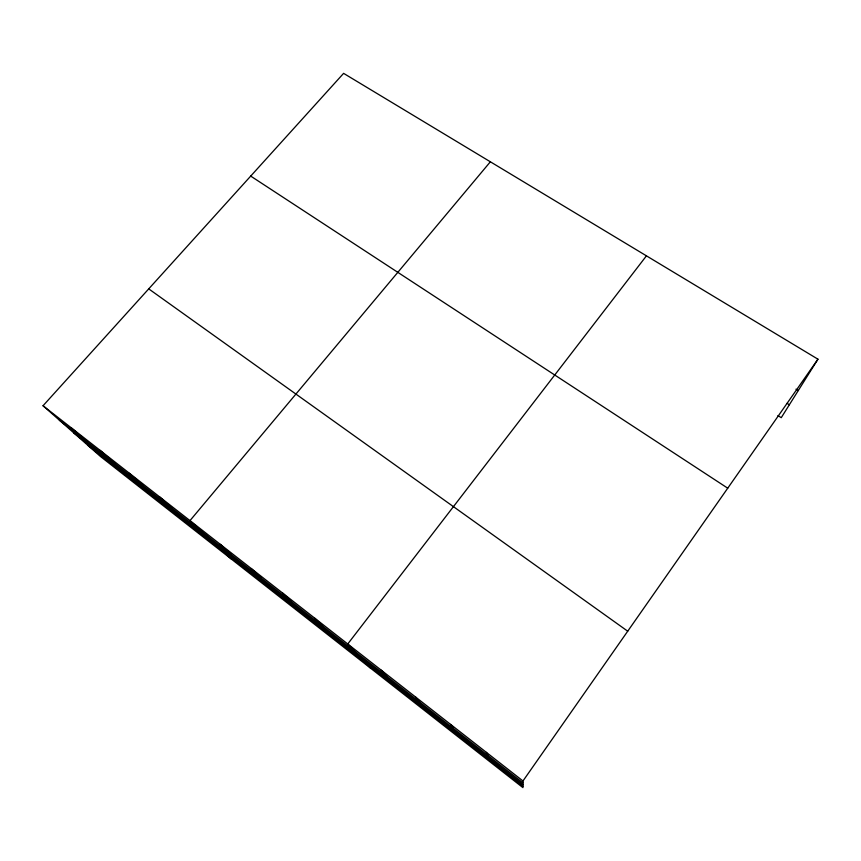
<?xml version="1.0" encoding="UTF-8"?>
<svg xmlns="http://www.w3.org/2000/svg" width="861" height="861" viewBox="0 0 861 861"><rect width="100%" height="100%" fill="white"/><g stroke="black" fill="none" stroke-linecap="round" stroke-linejoin="round"><path stroke-width="1.29" d="M817.95 359.188L522.971 780.981L522.939 787.643L100.457 456.47L43.05 405.746L343.604 73.357L817.95 359.188L781.25 417.671L777.935 415.605M646.439 255.846L347.747 643.985L370.628 668.254M490.361 161.793L189.98 520.625L231.587 559.263M795.973 389.172L798.255 390.571M787.072 403.346L789.354 404.756M250.712 176.096L727.739 488.187M148.727 288.876L627.723 631.199M43.05 405.746L522.971 780.981M59.355 420.157L522.961 782.897M73.777 432.9L522.961 784.575M87.725 445.223L522.95 786.179M71.28 427.82L86.767 441.607M100.07 450.325L114.707 463.466M129.43 473.292L143.195 485.755M159.403 496.722L172.232 508.474M220.265 544.303L231.157 554.581M251.164 568.464L261.044 577.957M282.699 593.121L291.513 601.807M314.889 618.284L322.595 626.13M381.315 670.224L386.664 676.251M415.594 697.023L419.684 702.092M450.615 724.402L453.403 728.46M486.4 752.374L487.81 755.398"/></g></svg>
